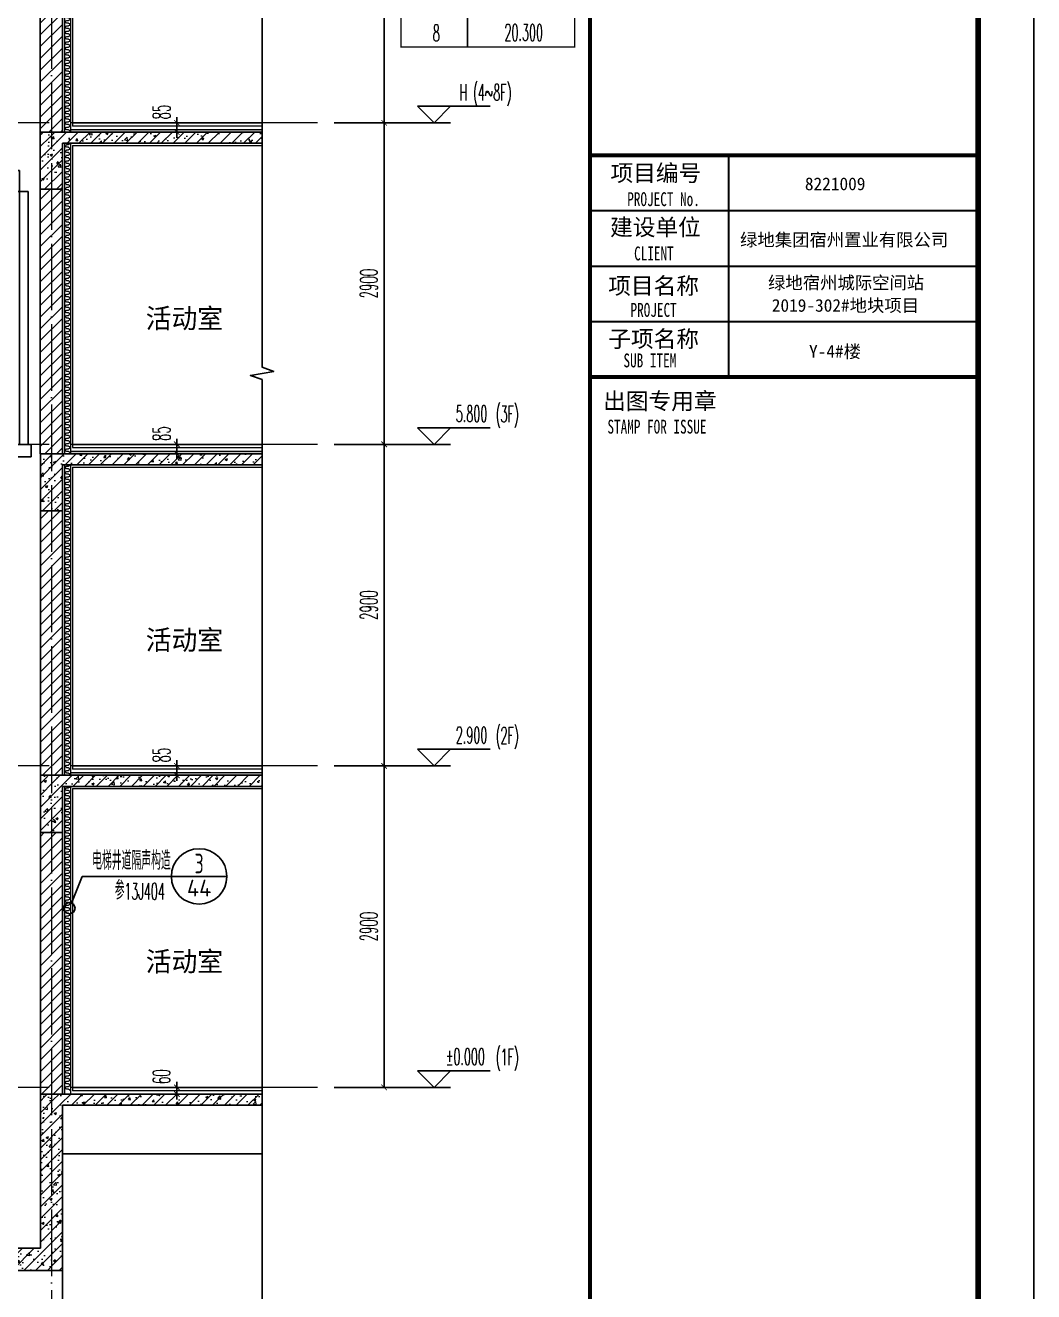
# Model space of a CAD drawing. Extents: x 826826 to 1642106, y -156213 to 399140.
# Drawn here: x 1570225 to 1579317, y 334864 to 346285 of the extents above; entities that cross this region are included whole.
import ezdxf
from ezdxf.enums import TextEntityAlignment as Align

# ---------------------------------------------------------------- set-up
doc = ezdxf.new("R2010")
doc.units = 0
doc.header["$LTSCALE"] = 1000
doc.linetypes.add('DOTE', pattern=[2.42, 2, -0.2, 0.02, -0.2])
doc.layers.get('0').update_dxf_attribs({"linetype": 'CONTINUOUS'})
doc.layers.get('DEFPOINTS').update_dxf_attribs({"linetype": 'CONTINUOUS'})
for name, color, linetype in [('-TK', 7, 'CONTINUOUS'), ('C-Sheet-图框', 101, 'CONTINUOUS'), ('DIM_ELEV', 3, 'CONTINUOUS'), ('DIM_IDEN', 67, 'CONTINUOUS'), ('DIM_SYMB', 3, 'CONTINUOUS'), ('PUB_DIM', 3, 'CONTINUOUS'), ('PUB_TEXT', 2, 'CONTINUOUS'), ('WALL', 5, 'CONTINUOUS'), ('图签文字', 4, 'CONTINUOUS'), ('看线', 251, 'CONTINUOUS'), ('立面-看线', 251, 'CONTINUOUS'), ('设备', 253, 'CONTINUOUS')]:
    doc.layers.add(name, color=color, linetype=linetype)
for name, color, linetype, lineweight in [('DOTE', 251, 'DOTE', 9), ('PUB_HATCH', 8, 'CONTINUOUS', 9), ('内粉刷', 37, 'CONTINUOUS', 9), ('图框', 9, 'CONTINUOUS', 18), ('图签', 147, 'CONTINUOUS', 18), ('填充', 251, 'CONTINUOUS', 5)]:
    doc.layers.add(name, color=color, linetype=linetype, lineweight=lineweight)
doc.styles.add('_TCH_DIM', font='SIMPLEX.shx', dxfattribs={"width": 0.7, "bigfont": 'GBCBIG.shx'})
doc.styles.add('_TCH_DIM_T3', font='SIMPLEX.shx', dxfattribs={"width": 0.494118, "bigfont": 'GBCBIG.shx'})
doc.styles.add('STANDARD_T3', font='gbenor.shx', dxfattribs={"bigfont": 'gbcbig.shx'})
doc.styles.add('宋体', font='', dxfattribs={"height": 50})
doc.styles.add('建筑图签-1', font='simhei.ttf', dxfattribs={"width": 0.7})
doc.styles.get('宋体').set_extended_font_data('SimSun')
doc.dimstyles.new('_TCH_ARCH&&50', dxfattribs={"dimtxt": 157.5, "dimasz": 50, "dimexe": 125, "dimexo": 150, "dimgap": 58.75, "dimtad": 1, "dimdec": 0, "dimzin": 0, "dimdsep": 46, "dimtxsty": '_TCH_DIM_T3', "dimblk": 'ARCHTICK', "dimcen": 0.09, "dimclrt": 7, "dimazin": 0, "dimtfac": 1, "dimtdec": 0, "dimtix": 1, "dimtmove": 2, "dimatfit": 3, "dimldrblk": 'ARCHTICK', "dimfxl": 0, "dimtolj": 1, "dimtzin": 0, "dimarcsym": 0})
pattern_1 = [(45, (0, 0), (-53.0330086, 53.0330086), []), (50, (0, 0), (215.178055, -18.82564), [22.5, -247.5]), (355, (0, 0), (-41.6254, 225.65764), [18, -198]), (100.4514, (17.93, -1.57), (173.552815, 206.831863), [19.122057, -210.342634]), (46.1842, (0, 60), (320.172315, -49.655704), [33.75, -371.25]), (96.6356, (26.68, 55.86), (280.39881, 292.23536), [28.68309, -315.5139]), (351.1842, (0, 60), (280.39858, 292.23558), [27, -297]), (21, (30, 45), (179.072116, -120.785667), [22.5, -247.5]), (326, (30, 45), (72.9946, 217.545014), [18, -198]), (71.4514, (44.92, 34.93), (252.06679, 96.75915), [19.122057, -210.342634]), (37.5, (0, 0), (3.6479566, 99.868156), [0, -195.6, 0, -201, 0, -198.75]), (7.5, (0, 0), (78.920861, 118.323514), [0, -114.6, 0, -191.1, 0, -75.75]), (327.5, (-66.9, 0), (160.146731, -6.7664615), [0, -75, 0, -234, 0, -310.5]), (317.5, (-96.9, 0), (174.95585, 30.031495), [0, -97.5, 0, -155.4, 0, -220.5])]
pattern_2 = [(45, (604796.58, 429134.24), (-53.0330086, 53.0330086), []), (50, (604796.58, 429134.24), (215.178055, -18.82564), [22.5, -247.5]), (355, (604796.58, 429134.24), (-41.6254, 225.65764), [18, -198]), (100.4514, (604814.52, 429132.67), (173.552815, 206.831863), [19.122057, -210.342634]), (46.1842, (604796.58, 429194.24), (320.172315, -49.655704), [33.75, -371.25]), (96.6356, (604823.26, 429190.1), (280.39881, 292.23536), [28.68309, -315.5139]), (351.1842, (604796.6, 429194.24), (280.39858, 292.23558), [27, -297]), (21, (604826.58, 429179.24), (179.072116, -120.785667), [22.5, -247.5]), (326, (604826.58, 429179.24), (72.9946, 217.545014), [18, -198]), (71.4514, (604841.5, 429169.18), (252.06679, 96.75915), [19.122057, -210.342634]), (37.5, (604796.58, 429134.24), (3.6479566, 99.868156), [0, -195.6, 0, -201, 0, -198.75]), (7.5, (604796.58, 429134.24), (78.920861, 118.323514), [0, -114.6, 0, -191.1, 0, -75.75]), (327.5, (604729.68, 429134.24), (160.146731, -6.7664615), [0, -75, 0, -234, 0, -310.5]), (317.5, (604699.68, 429134.24), (174.95585, 30.031495), [0, -97.5, 0, -155.4, 0, -220.5])]
pattern_3 = [(45, (604796.58, 429188.095), (-53.03303, 53.03303), [])]

# ---------------------------------------------------------------- blocks, each defined once
blk = doc.blocks.new('A1')
blk.add_lwpolyline([(0, 59400), (0, 0), (84100, 0), (84100, 59400)], close=True)
at = {"const_width": 100}
blk.add_lwpolyline([(2500, 58400), (2500, 1000), (83100, 1000), (83100, 58400)], close=True, dxfattribs=at)
at = {"layer": '图框'}
for points, const_width in [([(76100, 1000), (76100, 58400)], 70), ([(76100, 36100), (83100, 36100)], 70), ([(76100, 36100), (83100, 36100)], 70), ([(78600, 32100), (78600, 36100)], 35), ([(76100, 35100), (83100, 35100)], 35), ([(76100, 34100), (83100, 34100)], 35), ([(76100, 33100), (83100, 33100)], 35), ([(83100, 32100), (76100, 32100)], 70)]:
    blk.add_lwpolyline(points, dxfattribs=dict(at, const_width=const_width))
at = {"layer": '图签', "color": 2, "style": '宋体'}
for s, height, p in [('8221009', 229.3, (79974, 35472)), ('绿地集团宿州置业有限公司', 229.34, (78805, 34462)), ('绿地宿州城际空间站', 229.3, (79310, 33688)), ('2019-302#地块项目', 229.34, (79377, 33279)), ('Y-4#楼', 229.3, (80049, 32448))]:
    blk.add_text(s, height=height, dxfattribs=at).set_placement(p)
at = {"layer": '图签文字', "color": 7, "style": '建筑图签-1'}
for s, p in [('项目编号', (76468, 35632)), ('建设单位', (76460, 34655)), ('项目名称', (76427, 33597)), ('子项名称', (76427, 32640)), ('出图专用章', (76336, 31518))]:
    blk.add_text(s, height=300, dxfattribs=at).set_placement(p)
at = {"layer": '图签文字', "style": '建筑图签-1', "width": 0.7}
for s, p in [('PROJECT No.', (76770, 35185, -1799)), ('CLIENT', (76894, 34206)), ('PROJECT', (76829, 33187)), ('SUB ITEM', (76702, 32276)), ('STAMP FOR ISSUE', (76413, 31081))]:
    blk.add_text(s, height=250, dxfattribs=at).set_placement(p)
blk = doc.blocks.new('$LinePat$保温层')
at = {"color": 0}
for p, q in [((24, -24), (24, -56)), ((72, -56), (72, -24))]:
    blk.add_line(p, q, dxfattribs=at)
for centre, start, end in [((96, -24), 90, 180), ((0, -24), 0, 90), ((48, -56), 180, 0)]:
    blk.add_arc(centre, 24, start, end, dxfattribs=at)
blk = doc.blocks.new('A$C3EC504A2')
at = {"layer": '设备', "color": 206}
for p, q in [((-173, 1735), (-143, 1735)), ((143, 1764), (-143, 1764)), ((-133, 1725), (-133, 1609)), ((-92, 1764), (-92, -1418)), ((83, 1764), (83, -1418)), ((83, 1764), (83, 1570)), ((133, 1725), (133, 1609)), ((173, 1735), (143, 1735)), ((-213, 1599), (-143, 1599)), ((213, 1599), (143, 1599)), ((-92, 1570), (-242, 1570)), ((242, 1570), (83, 1570)), ((-952, 1158), (-869, 1158)), ((-175, -1205), (-175, -870)), ((175, -1205), (175, -870)), ((300, -1038), (-300, -1038)), ((-960, -1298), (835, -1298)), ((-960, -1298), (-960, -1418)), ((835, -1298), (835, -1418)), ((-960, -1418), (835, -1418)), ((143, -1462), (-143, -1462)), ((-142, -1418), (-142, -1462)), ((-92, -1462), (-92, -1586)), ((83, -1462), (83, -1586)), ((133, -1418), (133, -1462)), ((242, -1586), (-242, -1586)), ((-213, -1557), (-143, -1557)), ((-173, -1491), (-143, -1491)), ((-133, -1501), (-133, -1547)), ((133, -1501), (133, -1547)), ((173, -1491), (143, -1491)), ((213, -1557), (143, -1557))]:
    blk.add_line(p, q, dxfattribs=at)
for points in [[(723, 1363), (723, 1158), (-869, 1158), (-869, 1363)], [(723, 1158), (723, -1298), (-960, -1298), (-960, 1158)]]:
    blk.add_lwpolyline(points, close=True, dxfattribs=at)
for points in [[(-960, 1158), (-893, 1158), (-893, -1298)], [(723, 1158), (806, 1158), (806, -1298)]]:
    blk.add_lwpolyline(points, dxfattribs=at)
for centre, radius, start, end in [((-143, 1735), 29.1, 90, 180), ((-143, 1725), 10, 0, 90), ((143, 1725), 10, 90, 180), ((143, 1735), 29.1, 0, 90), ((-213, 1570), 29.1, 90, 180), ((-143, 1609), 10, 270, 0), ((143, 1609), 10, 180, 270), ((213, 1570), 29.1, 0, 90), ((-143, -1491), 29.1, 90, 180), ((143, -1491), 29.1, 0, 90), ((-213, -1586), 29.1, 90, 180), ((-143, -1501), 10, 0, 90), ((-143, -1547), 10, 270, 0), ((143, -1501), 10, 90, 180), ((143, -1547), 10, 180, 270), ((213, -1586), 29.1, 0, 90)]:
    blk.add_arc(centre, radius, start, end, dxfattribs=at)
blk = doc.blocks.new('BFGBFBCBVFB')
at = {"layer": 'PUB_HATCH'}
h = blk.add_hatch(dxfattribs=at)
h.set_pattern_fill('钢筋混凝土', color=256, scale=30, style=0)
h.set_pattern_definition(pattern_1)
h.paths.add_polyline_path([(898272, 25995), (896272, 25995), (896472, 25895), (898272, 25895)])
h = blk.add_hatch(dxfattribs=at)
h.set_pattern_fill('钢筋混凝土', color=256, scale=30, style=0)
h.set_pattern_definition(pattern_1)
h.paths.add_polyline_path([(896472, 25895), (896272, 25995), (896272, 25480), (896472, 25480)])
h = blk.add_hatch(dxfattribs=at)
h.set_pattern_fill('普通砖', color=256, scale=30, style=0)
h.set_pattern_definition([(45, (0, 53.85), (-53.03303, 53.03303), [])])
h.paths.add_polyline_path([(896472, 25480), (896272, 25480), (896272, 23095), (896472, 23095)])
at = {"layer": '立面-看线'}
h = blk.add_hatch(dxfattribs=at)
h.set_pattern_fill('HONEY', color=256, scale=7)
h.set_pattern_definition([(0, (93631.251, -359366.987), (16.66875, 9.623705), [11.1125, -22.225]), (120, (93631.251, -359366.987), (-16.66874801, 9.62370845), [11.1125, -22.225]), (60, (93631.251, -359366.987), (1.99e-06, 19.24741345), [-22.225, 11.1125])])
h.paths.add_polyline_path([(896543, 26020), (896543, 25995), (898272, 25995), (898272, 26020)])
at = {"layer": 'PUB_HATCH', "color": 215}
blk.add_line((896543, 26020), (898272, 26020), dxfattribs=at)
at = {"layer": 'WALL'}
for p, q in [((898272, 25995), (896272, 25995)), ((896272, 25995), (896272, 25480)), ((898272, 25895), (898272, 25995)), ((898272, 25895), (896472, 25895)), ((896472, 25895), (896472, 25480)), ((896272, 25480), (896272, 23095)), ((896472, 25480), (896272, 25480)), ((896472, 25480), (896472, 23095)), ((896472, 23095), (896272, 23095))]:
    blk.add_line(p, q, dxfattribs=at)
at = {"layer": '内粉刷'}
for p, q in [((896493, 23095), (896493, 25895)), ((896543, 25895), (896543, 23095)), ((896563, 25875), (898272, 25875))]:
    blk.add_line(p, q, dxfattribs=at)
for points in [[(898272, 26050), (896563, 26050)], [(896563, 25875), (896563, 23150)]]:
    blk.add_lwpolyline(points, dxfattribs=at)
at = {"layer": '看线', "color": 32}
blk.add_line((896563, 26080), (898272, 26080), dxfattribs=at)
at = {"layer": '填充', "color": 252, "xscale": -0.5013020832264923, "yscale": 0.499999999874268, "zscale": 0.4999999998742679, "rotation": 269.9999999995265}
for p in [(896538, 25847), (896538, 25799), (896538, 25751), (896538, 25702), (896538, 25654), (896538, 25606), (896538, 25558), (896538, 25510), (896538, 25462), (896538, 25414), (896538, 25366), (896538, 25317), (896538, 25269), (896538, 25221), (896538, 25173), (896538, 25125), (896538, 25077), (896538, 25029), (896538, 24981), (896538, 24932), (896538, 24884), (896538, 24836), (896538, 24788), (896538, 24740), (896538, 24692), (896538, 24644), (896538, 24596), (896538, 24547), (896538, 24499), (896538, 24451), (896538, 24403), (896538, 24355), (896538, 24307), (896538, 24259), (896538, 24211), (896538, 24162), (896538, 24114), (896538, 24066), (896538, 24018), (896538, 23970), (896538, 23922), (896538, 23874), (896538, 23826), (896538, 23777), (896538, 23729), (896538, 23681), (896538, 23633), (896538, 23585), (896538, 23537), (896538, 23489), (896538, 23441), (896538, 23392), (896538, 23344), (896538, 23296), (896538, 23248), (896538, 23200), (896538, 23152), (896538, 23104)]:
    blk.add_blockref('$LinePat$保温层', p, dxfattribs=at)
blk = doc.blocks.new('_ArchTick')
at = {"color": 0, "linetype": 'ByBlock', "const_width": 0.15}
blk.add_lwpolyline([(-0.5, -0.5), (0.5, 0.5)], dxfattribs=at)
blk = doc.blocks.new('*D2249')
at = {"layer": 'DEFPOINTS', "color": 0}
for p in [(1571232, 336706), (1571232, 336646), (1571591, 336706)]:
    blk.add_point(p, dxfattribs=at)
at = {"layer": 'PUB_DIM', "color": 0, "lineweight": -2}
for p, q in [((1571591, 336706), (1571591, 336756)), ((1571382, 336706), (1571716, 336706)), ((1571382, 336646), (1571716, 336646)), ((1571591, 336646), (1571591, 336706)), ((1571591, 336646), (1571591, 336596))]:
    blk.add_line(p, q, dxfattribs=at)
at = {"layer": 'PUB_DIM', "color": 0, "lineweight": -2, "xscale": 50, "yscale": 50, "zscale": 50}
for p, rotation in [((1571591, 336706), 270), ((1571591, 336646), 90)]:
    blk.add_blockref('_ArchTick', p, dxfattribs=dict(at, rotation=rotation))
at = {"layer": 'PUB_DIM', "color": 7, "insert": (1571453, 336803), "char_height": 157.5, "attachment_point": 5, "rotation": 90, "style": '_TCH_DIM_T3'}
blk.add_mtext('\\A1;60', dxfattribs=at)
blk = doc.blocks.new('*D2250')
at = {"layer": 'DEFPOINTS', "color": 0}
for p in [(1571232, 339606), (1571591, 339606), (1571232, 339521)]:
    blk.add_point(p, dxfattribs=at)
at = {"layer": 'PUB_DIM', "color": 0, "lineweight": -2}
for p, q in [((1571382, 339606), (1571716, 339606)), ((1571591, 339606), (1571591, 339656)), ((1571591, 339521), (1571591, 339606)), ((1571382, 339521), (1571716, 339521)), ((1571591, 339521), (1571591, 339471))]:
    blk.add_line(p, q, dxfattribs=at)
at = {"layer": 'PUB_DIM', "color": 0, "lineweight": -2, "xscale": 50, "yscale": 50, "zscale": 50}
for p, rotation in [((1571591, 339606), 270), ((1571591, 339521), 90)]:
    blk.add_blockref('_ArchTick', p, dxfattribs=dict(at, rotation=rotation))
at = {"layer": 'PUB_DIM', "color": 7, "insert": (1571453, 339703), "char_height": 157.5, "attachment_point": 5, "rotation": 90, "style": '_TCH_DIM_T3'}
blk.add_mtext('\\A1;85', dxfattribs=at)
blk = doc.blocks.new('*D2251')
at = {"layer": 'DEFPOINTS', "color": 0}
for p in [(1571232, 342506), (1571232, 342421), (1571591, 342506)]:
    blk.add_point(p, dxfattribs=at)
at = {"layer": 'PUB_DIM', "color": 0, "lineweight": -2}
for p, q in [((1571591, 342506), (1571591, 342556)), ((1571382, 342506), (1571716, 342506)), ((1571382, 342421), (1571716, 342421)), ((1571591, 342421), (1571591, 342506)), ((1571591, 342421), (1571591, 342371))]:
    blk.add_line(p, q, dxfattribs=at)
at = {"layer": 'PUB_DIM', "color": 0, "lineweight": -2, "xscale": 50, "yscale": 50, "zscale": 50}
for p, rotation in [((1571591, 342506), 270), ((1571591, 342421), 90)]:
    blk.add_blockref('_ArchTick', p, dxfattribs=dict(at, rotation=rotation))
at = {"layer": 'PUB_DIM', "color": 7, "insert": (1571453, 342603), "char_height": 157.5, "attachment_point": 5, "rotation": 90, "style": '_TCH_DIM_T3'}
blk.add_mtext('\\A1;85', dxfattribs=at)
blk = doc.blocks.new('*D2252')
at = {"layer": 'DEFPOINTS', "color": 0}
for p in [(1571232, 345406), (1571591, 345406), (1571232, 345321)]:
    blk.add_point(p, dxfattribs=at)
at = {"layer": 'PUB_DIM', "color": 0, "lineweight": -2}
for p, q in [((1571382, 345406), (1571716, 345406)), ((1571591, 345406), (1571591, 345456)), ((1571591, 345321), (1571591, 345406)), ((1571382, 345321), (1571716, 345321)), ((1571591, 345321), (1571591, 345271))]:
    blk.add_line(p, q, dxfattribs=at)
at = {"layer": 'PUB_DIM', "color": 0, "lineweight": -2, "xscale": 50, "yscale": 50, "zscale": 50}
for p, rotation in [((1571591, 345406), 270), ((1571591, 345321), 90)]:
    blk.add_blockref('_ArchTick', p, dxfattribs=dict(at, rotation=rotation))
at = {"layer": 'PUB_DIM', "color": 7, "insert": (1571453, 345503), "char_height": 157.5, "attachment_point": 5, "rotation": 90, "style": '_TCH_DIM_T3'}
blk.add_mtext('\\A1;85', dxfattribs=at)
blk = doc.blocks.new('*D2279')
at = {"layer": 'DEFPOINTS', "color": 0}
for p in [(1572860, 339606), (1573460, 339606), (1572860, 336706)]:
    blk.add_point(p, dxfattribs=at)
at = {"layer": 'PUB_DIM', "color": 0, "lineweight": -2}
for p, q in [((1573010, 339606), (1573585, 339606)), ((1573460, 336706), (1573460, 339606)), ((1573010, 336706), (1573585, 336706))]:
    blk.add_line(p, q, dxfattribs=at)
at = {"layer": 'PUB_DIM', "color": 0, "lineweight": -2, "xscale": 50, "yscale": 50, "zscale": 50}
for p, rotation in [((1573460, 339606), 90), ((1573460, 336706), 270)]:
    blk.add_blockref('_ArchTick', p, dxfattribs=dict(at, rotation=rotation))
at = {"layer": 'PUB_DIM', "color": 7, "insert": (1573322, 338156), "char_height": 157.5, "attachment_point": 5, "rotation": 90, "style": '_TCH_DIM_T3'}
blk.add_mtext('\\A1;2900', dxfattribs=at)
blk = doc.blocks.new('*D2280')
at = {"layer": 'DEFPOINTS', "color": 0}
for p in [(1572860, 342506), (1573460, 342506), (1572860, 339606)]:
    blk.add_point(p, dxfattribs=at)
at = {"layer": 'PUB_DIM', "color": 0, "lineweight": -2}
for p, q in [((1573010, 342506), (1573585, 342506)), ((1573460, 339606), (1573460, 342506)), ((1573010, 339606), (1573585, 339606))]:
    blk.add_line(p, q, dxfattribs=at)
at = {"layer": 'PUB_DIM', "color": 0, "lineweight": -2, "xscale": 50, "yscale": 50, "zscale": 50}
for p, rotation in [((1573460, 342506), 90), ((1573460, 339606), 270)]:
    blk.add_blockref('_ArchTick', p, dxfattribs=dict(at, rotation=rotation))
at = {"layer": 'PUB_DIM', "color": 7, "insert": (1573322, 341056), "char_height": 157.5, "attachment_point": 5, "rotation": 90, "style": '_TCH_DIM_T3'}
blk.add_mtext('\\A1;2900', dxfattribs=at)
blk = doc.blocks.new('*D2281')
at = {"layer": 'DEFPOINTS', "color": 0}
for p in [(1572860, 345406), (1573460, 345406), (1572860, 342506)]:
    blk.add_point(p, dxfattribs=at)
at = {"layer": 'PUB_DIM', "color": 0, "lineweight": -2}
for p, q in [((1573010, 345406), (1573585, 345406)), ((1573460, 342506), (1573460, 345406)), ((1573010, 342506), (1573585, 342506))]:
    blk.add_line(p, q, dxfattribs=at)
at = {"layer": 'PUB_DIM', "color": 0, "lineweight": -2, "xscale": 50, "yscale": 50, "zscale": 50}
for p, rotation in [((1573460, 345406), 90), ((1573460, 342506), 270)]:
    blk.add_blockref('_ArchTick', p, dxfattribs=dict(at, rotation=rotation))
at = {"layer": 'PUB_DIM', "color": 7, "insert": (1573322, 343956), "char_height": 157.5, "attachment_point": 5, "rotation": 90, "style": '_TCH_DIM_T3'}
blk.add_mtext('\\A1;2900', dxfattribs=at)
blk = doc.blocks.new('*D2282')
at = {"layer": 'DEFPOINTS', "color": 0}
for p in [(1572860, 348306), (1573460, 348306), (1572860, 345406)]:
    blk.add_point(p, dxfattribs=at)
at = {"layer": 'PUB_DIM', "color": 0, "lineweight": -2}
for p, q in [((1573010, 348306), (1573585, 348306)), ((1573460, 345406), (1573460, 348306)), ((1573010, 345406), (1573585, 345406))]:
    blk.add_line(p, q, dxfattribs=at)
at = {"layer": 'PUB_DIM', "color": 0, "lineweight": -2, "xscale": 50, "yscale": 50, "zscale": 50}
for p, rotation in [((1573460, 348306), 90), ((1573460, 345406), 270)]:
    blk.add_blockref('_ArchTick', p, dxfattribs=dict(at, rotation=rotation))
at = {"layer": 'PUB_DIM', "color": 7, "insert": (1573322, 346856), "char_height": 157.5, "attachment_point": 5, "rotation": 90, "style": '_TCH_DIM_T3'}
blk.add_mtext('\\A1;2900', dxfattribs=at)
blk = doc.blocks.new('A$C4BAA0D43')
at = {"layer": 'C-Sheet-图框', "color": 0}
for p, q in [((-782.8, 825), (0, 825)), ((-782.8, 825), (0, 825)), ((-482.4, 825), (-482.4, 0)), ((-782.8, 687.5), (0, 687.5)), ((-782.8, 550), (0, 550)), ((-782.8, 412.5), (0, 412.5)), ((-782.8, 275), (0, 275)), ((-782.8, 137.5), (0, 137.5))]:
    blk.add_line(p, q, dxfattribs=at)
at = {"layer": 'C-Sheet-图框', "color": 0, "const_width": 6}
blk.add_lwpolyline([(-782.8, 0), (0, 0), (0, 962.5), (-782.8, 962.5)], close=True, dxfattribs=at)
at = {"layer": 'PUB_TEXT', "color": 2, "style": '宋体', "width": 0.8}
blk.add_text('标准层标高对应表', height=56.96, dxfattribs=at).set_placement((-746.8, 864.9))
at = {"layer": 'PUB_TEXT', "style": '_TCH_DIM'}
for s, height, width, p in [('楼层', 84.4, 0.7, (-683.6, 714.5)), ('标高H（m）', 84.4, 0.7, (-379.1, 725.6)), ('4', 74.4, 0.494118, (-639.3, 576.3)), ('8.700', 74.38, 0.494118, (-316, 578.2)), ('11.600', 74.38, 0.494118, (-316, 440.7)), ('5', 74.4, 0.494118, (-639.3, 438.8)), ('6', 74.4, 0.494118, (-639.3, 301.3)), ('14.500', 74.38, 0.494118, (-316, 303.2)), ('7', 74.4, 0.494118, (-639.3, 163.8)), ('17.400', 74.38, 0.494118, (-316, 165.7)), ('8', 74.4, 0.494118, (-639.3, 26.3)), ('20.300', 74.38, 0.494118, (-316, 28.2))]:
    blk.add_text(s, height=height, dxfattribs=dict(at, width=width)).set_placement(p)

msp = doc.modelspace()

# ---------------------------------------------------------------- hatches: boundary and pattern name
at = {"layer": 'PUB_HATCH'}
h = msp.add_hatch(dxfattribs=at)
h.set_pattern_fill('钢筋混凝土', color=256, scale=30, style=0)
h.set_pattern_definition(pattern_2)
h.paths.add_polyline_path([(1572359.98, 342420.83), (1570359.9, 342420.83), (1570559.9, 342320.83), (1572359.98, 342320.83)])
h = msp.add_hatch(dxfattribs=at)
h.set_pattern_fill('钢筋混凝土', color=256, scale=30, style=0)
h.set_pattern_definition(pattern_2)
h.paths.add_polyline_path([(1570559.9, 342320.83), (1570359.9, 342420.83), (1570359.9, 341905.82), (1570559.9, 341905.82)])
h = msp.add_hatch(dxfattribs=at)
h.set_pattern_fill('普通砖', color=256, scale=30, style=0)
h.set_pattern_definition(pattern_3)
h.paths.add_polyline_path([(1570559.9, 341905.83), (1570359.9, 341905.83), (1570359.9, 339520.83), (1570559.9, 339520.83)])
h = msp.add_hatch(dxfattribs=at)
h.set_pattern_fill('钢筋混凝土', color=256, scale=30, style=0)
h.set_pattern_definition(pattern_2)
h.paths.add_polyline_path([(1572359.99, 339520.83), (1570359.9, 339520.83), (1570559.9, 339420.83), (1572359.99, 339420.83)])
h = msp.add_hatch(dxfattribs=at)
h.set_pattern_fill('钢筋混凝土', color=256, scale=30, style=0)
h.set_pattern_definition(pattern_2)
h.paths.add_polyline_path([(1570559.9, 339420.83), (1570359.9, 339520.83), (1570359.91, 339005.82), (1570559.91, 339005.82)])
h = msp.add_hatch(dxfattribs=at)
h.set_pattern_fill('普通砖', color=256, scale=30, style=0)
h.set_pattern_definition(pattern_3)
h.paths.add_polyline_path([(1570559.91, 339005.83), (1570359.91, 339005.83), (1570359.91, 336645.83), (1570559.91, 336645.83)])
h = msp.add_hatch(dxfattribs=at)
h.set_pattern_fill('钢筋混凝土', color=256, scale=30, style=0)
h.set_pattern_definition(pattern_2)
h.paths.add_polyline_path([(1572359.96, 336645.83), (1570359.91, 336645.83), (1570559.91, 336545.83), (1572359.96, 336545.83)])
h = msp.add_hatch(dxfattribs=at)
h.set_pattern_fill('钢筋混凝土', color=256, scale=30, style=0)
h.set_pattern_definition(pattern_2)
h.paths.add_polyline_path([(1570559.91, 336545.83), (1570359.91, 336645.83), (1570359.91, 335255.83), (1570559.91, 335055.83)])
h = msp.add_hatch(dxfattribs=at)
h.set_pattern_fill('钢筋混凝土', color=256, scale=30, style=0)
h.set_pattern_definition(pattern_2)
h.paths.add_polyline_path([(1570559.91, 335055.83), (1570359.91, 335255.83), (1568459.91, 335255.83), (1568259.77, 335055.83)])
at = {"layer": '立面-看线'}
h = msp.add_hatch(dxfattribs=at)
h.set_pattern_fill('HONEY', color=256, scale=7)
h.set_pattern_definition([(0, (767718.811, -42941.126), (16.66875, 9.623705), [11.1125, -22.225]), (120, (767718.811, -42941.126), (-16.66874801, 9.62370845), [11.1125, -22.225]), (60, (767718.811, -42941.126), (1.99e-06, 19.24741345), [-22.225, 11.1125])])
h.paths.add_polyline_path([(1570630.89, 342445.83), (1570630.89, 342420.83), (1572359.98, 342420.83), (1572359.98, 342445.83)])
h = msp.add_hatch(dxfattribs=at)
h.set_pattern_fill('HONEY', color=256, scale=7)
h.set_pattern_definition([(0, (767718.816, -45841.126), (16.66875, 9.623705), [11.1125, -22.225]), (120, (767718.816, -45841.126), (-16.66874801, 9.62370845), [11.1125, -22.225]), (60, (767718.816, -45841.126), (1.99e-06, 19.24741345), [-22.225, 11.1125])])
h.paths.add_polyline_path([(1570630.89, 339545.83), (1570630.89, 339520.83), (1572359.99, 339520.83), (1572359.99, 339545.83)])

# ---------------------------------------------------------------- linework, layer by layer
at = {"layer": 'DIM_ELEV'}
for p, q in [((1573909.96, 345405.83), (1573759.96, 345555.83)), ((1573759.96, 345555.83), (1574415.96, 345555.83)), ((1573909.96, 345405.83), (1574059.96, 345555.83)), ((1573059.96, 345405.83), (1574059.96, 345405.83)), ((1573909.96, 342505.83), (1573759.96, 342655.83)), ((1573759.96, 342655.83), (1574415.96, 342655.83)), ((1573909.96, 342505.83), (1574059.96, 342655.83)), ((1573059.96, 342505.83), (1574059.96, 342505.83)), ((1573909.96, 339605.83), (1573759.96, 339755.83)), ((1573759.96, 339755.83), (1574415.96, 339755.83)), ((1573909.96, 339605.83), (1574059.96, 339755.83)), ((1573059.96, 339605.83), (1574059.96, 339605.83)), ((1573909.96, 336705.83), (1573759.96, 336855.83)), ((1573759.96, 336855.83), (1574415.96, 336855.83)), ((1573909.96, 336705.83), (1574059.96, 336855.83)), ((1573059.96, 336705.83), (1574059.96, 336705.83))]:
    msp.add_line(p, q, dxfattribs=at)
at = {"layer": 'DIM_IDEN', "color": 3}
for p, q in [((1570641.14, 338368.97), (1570737.94, 338608.88)), ((1570737.94, 338608.88), (1571541.82, 338608.88)), ((1572041.82, 338608.88), (1571541.82, 338608.88))]:
    msp.add_line(p, q, dxfattribs=at)
for centre, radius in [((1571791.82, 338608.88), 250), ((1570622.38, 338322.46), 50.16)]:
    msp.add_circle(centre, radius, dxfattribs=at)
at = {"layer": 'DIM_SYMB'}
msp.add_lwpolyline([(1572359.96, 355205.83), (1572359.96, 343202.69), (1572464.96, 343164.47), (1572254.96, 343127.44), (1572359.96, 343090.19), (1572359.96, 331087.05)], dxfattribs=at)
at = {"layer": 'DOTE', "linetype": 'DOTE', "ltscale": 0.3}
msp.add_line((1570459.89, 355205.83), (1570459.91, 330628.83), dxfattribs=at)
at = {"layer": 'DOTE', "linetype": 'DOTE'}
for p, q in [((1572859.96, 345405.83), (1557382.9, 345405.83)), ((1572859.96, 345405.83), (1557382.9, 345405.83)), ((1572859.96, 342505.83), (1557382.9, 342505.83)), ((1572859.96, 339605.83), (1557382.9, 339605.83)), ((1572859.96, 336705.83), (1557382.9, 336705.83))]:
    msp.add_line(p, q, dxfattribs=at)
at = {"layer": 'PUB_HATCH', "color": 215}
for p, q in [((1570630.89, 342445.83), (1572359.98, 342445.83)), ((1570630.89, 339545.83), (1572359.99, 339545.83))]:
    msp.add_line(p, q, dxfattribs=at)
at = {"layer": 'WALL'}
for p, q in [((1572359.98, 342420.83), (1570359.9, 342420.83)), ((1570359.9, 342420.83), (1570359.9, 341905.82)), ((1572359.98, 342320.83), (1572359.98, 342420.83)), ((1572359.98, 342320.83), (1570559.9, 342320.83)), ((1570559.9, 342320.83), (1570559.9, 341905.82)), ((1570359.9, 341905.83), (1570359.9, 339520.83)), ((1570559.9, 341905.82), (1570359.9, 341905.82)), ((1570559.9, 341905.83), (1570559.9, 339520.83)), ((1572359.99, 339520.83), (1570359.9, 339520.83)), ((1570359.9, 339520.83), (1570359.91, 339005.82)), ((1572359.99, 339420.83), (1572359.99, 339520.83)), ((1572359.99, 339420.83), (1570559.9, 339420.83)), ((1570559.9, 339420.83), (1570559.91, 339005.82)), ((1570359.91, 339005.83), (1570359.91, 336645.83)), ((1570559.91, 339005.82), (1570359.91, 339005.82)), ((1570559.91, 339005.83), (1570559.91, 336645.83)), ((1572359.96, 336645.83), (1570359.91, 336645.83)), ((1570359.91, 336645.83), (1570359.91, 335255.83)), ((1572359.96, 336545.83), (1572359.96, 336645.83)), ((1572359.96, 336545.83), (1570559.91, 336545.83)), ((1570559.91, 336545.83), (1570559.91, 335055.83)), ((1570359.91, 335255.83), (1568459.91, 335255.83)), ((1570559.91, 335055.83), (1568259.77, 335055.83))]:
    msp.add_line(p, q, dxfattribs=at)
at = {"layer": '内粉刷'}
for p, q in [((1570580.89, 339520.87), (1570580.89, 342320.83)), ((1570630.89, 342320.83), (1570630.89, 339520.87)), ((1570650.89, 342300.83), (1572359.98, 342300.83)), ((1570580.89, 336645.83), (1570580.89, 339420.83)), ((1570630.89, 339420.83), (1570630.89, 336645.83)), ((1570650.89, 339400.83), (1572359.99, 339400.83))]:
    msp.add_line(p, q, dxfattribs=at)
for points in [[(1572359.98, 342475.83), (1570650.89, 342475.83)], [(1570650.89, 342300.83), (1570650.89, 339575.83)], [(1572359.99, 339575.83), (1570650.89, 339575.83)], [(1570650.89, 339400.83), (1570650.89, 336675.83)], [(1572359.96, 336675.83), (1570650.89, 336675.83)]]:
    msp.add_lwpolyline(points, dxfattribs=at)
at = {"layer": '看线', "color": 32}
for p, q in [((1570650.89, 342505.83), (1572359.98, 342505.83)), ((1570650.89, 339605.83), (1572359.99, 339605.83)), ((1570650.86, 336705.83), (1572359.96, 336705.83))]:
    msp.add_line(p, q, dxfattribs=at)
at = {"layer": '看线', "color": 252}
for p, q in [((1570559.91, 336105.83), (1572359.96, 336105.83)), ((1570560.05, 335055.83), (1570560.06, 331855.83))]:
    msp.add_line(p, q, dxfattribs=at)

# ---------------------------------------------------------------- block references
at = {"layer": '-TK', "xscale": 0.5, "yscale": 0.5, "zscale": 0.5}
msp.add_blockref('A1', (1537267.3, 327062.42), dxfattribs=at)
for p in [(674087.5, 322226.04), (674087.5, 319326.04)]:
    msp.add_blockref('BFGBFBCBVFB', p)
for name, p, xscale, yscale, zscale in [('A$C4BAA0D43', (1575177.75, 346089.21), 2, 2, 2), ('A$C3EC504A2', (1569500.99, 343711.08), 0.9285492283842308, 0.9285492283842308, 0.9285492283842308)]:
    msp.add_blockref(name, p, dxfattribs=dict(xscale=xscale, yscale=yscale, zscale=zscale))
at = {"layer": '填充', "color": 252, "xscale": -0.5013020832264923, "yscale": 0.499999999874268, "zscale": 0.4999999998742679, "rotation": 269.9999999995265}
for p in [(1570625.89, 342272.7), (1570625.89, 342224.58), (1570625.89, 342176.45), (1570625.89, 342128.33), (1570625.89, 342080.2), (1570625.89, 342032.08), (1570625.89, 341983.95), (1570625.89, 341935.83), (1570625.89, 341887.7), (1570625.89, 341839.58), (1570625.89, 341791.45), (1570625.89, 341743.33), (1570625.89, 341695.2), (1570625.89, 341647.08), (1570625.89, 341598.95), (1570625.89, 341550.83), (1570625.89, 341502.7), (1570625.89, 341454.58), (1570625.89, 341406.45), (1570625.89, 341358.33), (1570625.89, 341310.2), (1570625.89, 341262.08), (1570625.89, 341213.95), (1570625.89, 341165.83), (1570625.89, 341117.7), (1570625.89, 341069.58), (1570625.89, 341021.45), (1570625.89, 340973.33), (1570625.89, 340925.2), (1570625.89, 340877.08), (1570625.89, 340828.95), (1570625.89, 340780.83), (1570625.89, 340732.7), (1570625.89, 340684.58), (1570625.89, 340636.45), (1570625.89, 340588.33), (1570625.89, 340540.2), (1570625.89, 340492.08), (1570625.89, 340443.95), (1570625.89, 340395.83), (1570625.89, 340347.7), (1570625.89, 340299.58), (1570625.89, 340251.45), (1570625.89, 340203.33), (1570625.89, 340155.2), (1570625.89, 340107.08), (1570625.89, 340058.95), (1570625.89, 340010.83), (1570625.89, 339962.7), (1570625.89, 339914.58), (1570625.89, 339866.45), (1570625.89, 339818.33), (1570625.89, 339770.2), (1570625.89, 339722.08), (1570625.89, 339673.95), (1570625.89, 339625.83), (1570625.89, 339577.7), (1570625.89, 339529.58), (1570625.89, 339372.7), (1570625.89, 339324.58), (1570625.89, 339276.45), (1570625.89, 339228.33), (1570625.89, 339180.2), (1570625.89, 339132.08), (1570625.89, 339083.95), (1570625.89, 339035.83), (1570625.89, 338987.7), (1570625.89, 338939.58), (1570625.89, 338891.45), (1570625.89, 338843.33), (1570625.89, 338795.2), (1570625.89, 338747.08), (1570625.89, 338698.95), (1570625.89, 338650.83), (1570625.89, 338602.7), (1570625.89, 338554.58), (1570625.89, 338506.45), (1570625.89, 338458.33), (1570625.89, 338410.2), (1570625.89, 338362.08), (1570625.89, 338313.95), (1570625.89, 338265.83), (1570625.89, 338217.7), (1570625.89, 338169.58), (1570625.89, 338121.45), (1570625.89, 338073.33), (1570625.89, 338025.2), (1570625.89, 337977.08), (1570625.89, 337928.95), (1570625.89, 337880.83), (1570625.89, 337832.7), (1570625.89, 337784.58), (1570625.89, 337736.45), (1570625.89, 337688.33), (1570625.89, 337640.2), (1570625.89, 337592.08), (1570625.89, 337543.95), (1570625.89, 337495.83), (1570625.89, 337447.7), (1570625.89, 337399.58), (1570625.89, 337351.45), (1570625.89, 337303.33), (1570625.89, 337255.2), (1570625.89, 337207.08), (1570625.89, 337158.95), (1570625.89, 337110.83), (1570625.89, 337062.7), (1570625.89, 337014.58), (1570625.89, 336966.45), (1570625.89, 336918.33), (1570625.89, 336870.2), (1570625.89, 336822.08), (1570625.89, 336773.95), (1570625.89, 336725.83), (1570625.89, 336677.7)]:
    msp.add_blockref('$LinePat$保温层', p, dxfattribs=at)

# ---------------------------------------------------------------- texts
at = {"layer": 'PUB_TEXT', "style": '_TCH_DIM', "width": 0.494118}
for s, p in [('H', (1574140.2, 345605.88)), ('(4~8F)', (1574261.55, 345605.88)), ('(3F)', (1574465.96, 342705.88)), ('5.800', (1574106.96, 342708.33)), ('2.900', (1574106.96, 339808.33)), ('(2F)', (1574465.96, 339805.88)), ('%%P0.000', (1574015.96, 336908.33)), ('(1F)', (1574465.96, 336905.88))]:
    msp.add_text(s, height=148.75, dxfattribs=at).set_placement(p)
at = {"layer": 'PUB_TEXT'}
for p in [(1571310.76, 343552.41), (1571310.76, 340652.41), (1571310.76, 337752.41)]:
    msp.add_text('活动室', height=178.723, dxfattribs=at).set_placement(p)
at = {"layer": 'PUB_TEXT', "color": 3, "style": '_TCH_DIM'}
for s, height, width, p in [('电梯井道隔声构造', 168.794, 0.7, (1570827.14, 338668.24)), ('参', 168.79, 0.7, (1571031.26, 338400.58)), ('13J404', 148.75, 0.494118, (1571117.27, 338400.58))]:
    msp.add_text(s, height=height, dxfattribs=dict(at, width=width)).set_placement(p)
at = {"layer": 'PUB_TEXT', "color": 3, "style": 'STANDARD_T3'}
for s, height, width, p, p2 in [('3', 177.82, 0.951379, (1571750.13, 338636.35), (1571833.51, 338636.35)), ('44', 151.987, 1.195402, (1571682.05, 338427.84), (1571901.59, 338427.84))]:
    msp.add_text(s, height=height, dxfattribs=dict(at, width=width)).set_placement(p, p2, align=Align.FIT)

# ---------------------------------------------------------------- dimensions: what is measured, and where the dimension line sits
at = {"layer": 'PUB_DIM'}
for p1, p2, picture, middle in [((1572859.96, 345405.83), (1572859.96, 348305.83), '*D2282', (1573322.46, 346855.83)), ((1572859.96, 342505.83), (1572859.96, 345405.83), '*D2281', (1573322.46, 343955.83)), ((1572859.96, 339605.83), (1572859.96, 342505.83), '*D2280', (1573322.46, 341055.83)), ((1572859.96, 336705.83), (1572859.96, 339605.83), '*D2279', (1573322.46, 338155.83))]:
    dim = msp.add_aligned_dim(p1=p1, p2=p2, distance=-600, dimstyle='_TCH_ARCH&&50', dxfattribs=at)
    dim.commit()
    dim.dimension.update_dxf_attribs({"geometry": picture, "text_midpoint": middle})
for base, p1, p2, picture, middle in [((1571590.69, 345405.83), (1571232.28, 345320.85), (1571232.28, 345405.83), '*D2252', (1571453.19, 345502.53)), ((1571590.69, 342505.81), (1571232.28, 342420.83), (1571232.28, 342505.81), '*D2251', (1571453.19, 342602.51)), ((1571590.69, 339605.81), (1571232.28, 339520.83), (1571232.28, 339605.81), '*D2250', (1571453.19, 339702.51)), ((1571590.69, 336705.81), (1571232.28, 336645.83), (1571232.28, 336705.81), '*D2249', (1571453.19, 336802.51))]:
    dim = msp.add_linear_dim(base=base, p1=p1, p2=p2, angle=90, dimstyle='_TCH_ARCH&&50', dxfattribs=at)
    dim.commit()
    dim.dimension.update_dxf_attribs({"geometry": picture, "text_midpoint": middle, "dimtype": 161})

doc.saveas('drawing.dxf')
